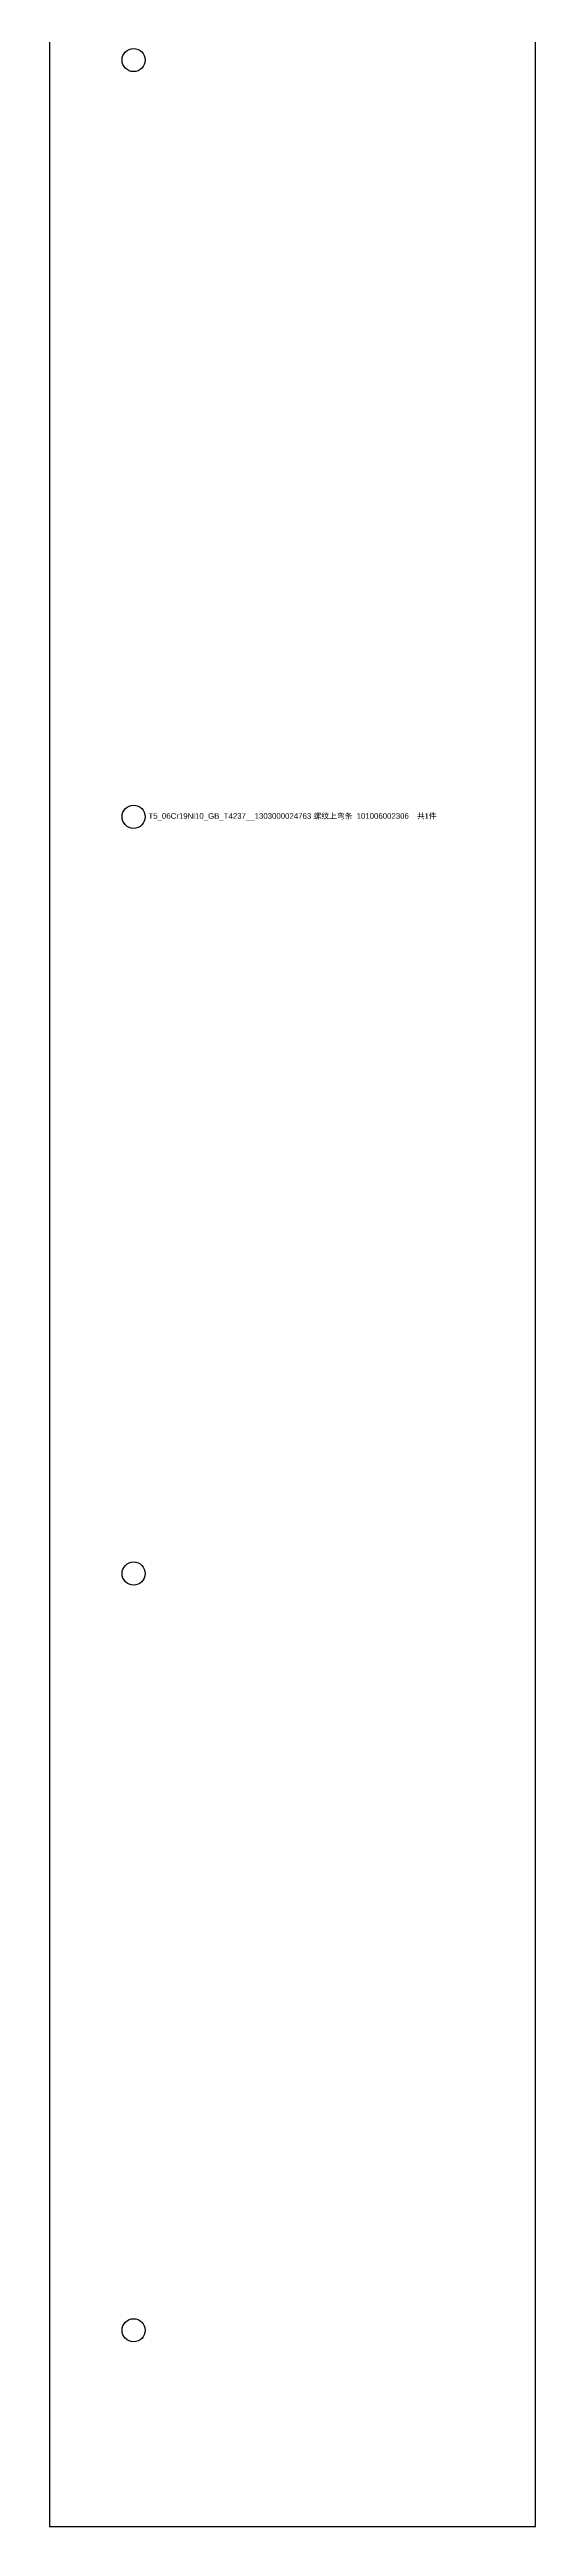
# Model space of a CAD drawing. Extents: x -16 to 22649, y -4599 to 814.
# Drawn here: x 13200.4 to 13269.7, y -670.2 to -316.7 of the extents above; entities that cross this region are included whole.
import ezdxf

# ---------------------------------------------------------------- set-up
doc = ezdxf.new("R2010")
doc.units = 0
doc.header["$MEASUREMENT"] = 0
doc.layers.get('0').update_dxf_attribs({"linetype": 'CONTINUOUS'})
doc.layers.add('S1', color=7, linetype='CONTINUOUS')
doc.layers.add('SLD-0', color=7, linetype='CONTINUOUS')
doc.styles.get("Standard").update_dxf_attribs({"font": 'arial.ttf'})

# ---------------------------------------------------------------- blocks, each defined once
blk = doc.blocks.new('1303000024763_螺纹上弯条_101006')
at = {"layer": 'SLD-0', "linetype": 'CONTINUOUS'}
for p, q in [((-12.81, 244), (-12.81, -244)), ((56.57, -244), (56.57, 244)), ((-12.81, -244), (56.57, -244))]:
    blk.add_line(p, q, dxfattribs=at)
for centre in [(-0.81, 108), (-0.81, 0), (-0.81, -108), (-0.81, -216)]:
    blk.add_circle(centre, 1.65, dxfattribs=at)
at = {"layer": 'S1', "color": 3, "insert": (21.88, 0), "char_height": 0.8, "attachment_point": 5}
blk.add_mtext('T5_06Cr19Ni10_GB_T4237__1303000024763 {\\fSimSun|b0|i0|c134|p2;螺纹上弯条 }101006002306{\\fSimSun|b0|i0|c134|p2;  共1件}', dxfattribs=at)

msp = doc.modelspace()

# ---------------------------------------------------------------- block references
msp.add_blockref('1303000024763_螺纹上弯条_101006', (13213.16715, -426.24457))

doc.saveas('drawing.dxf')
